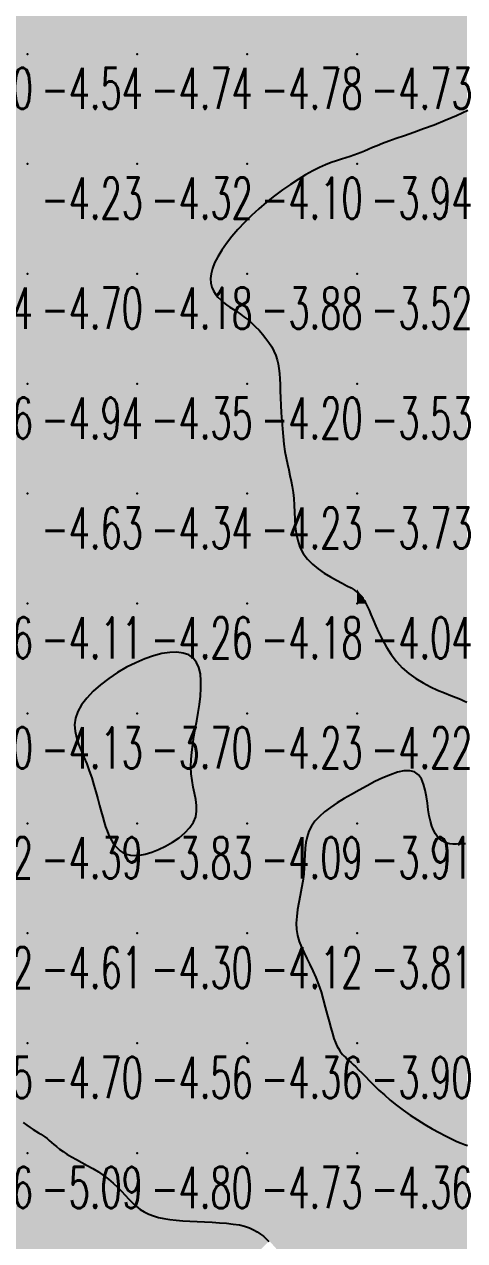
# Model space of a CAD drawing. Header units: millimetres. Extents: x 88261 to 90953, y 390274 to 392322.
# Drawn here: x 90280 to 90320, y 390549.3 to 390659.9 of the extents above; entities that cross this region are included whole.
import ezdxf
from ezdxf.enums import TextEntityAlignment as Align

# ---------------------------------------------------------------- set-up
doc = ezdxf.new("R2010")
doc.units = ezdxf.units.MM
doc.header["$LTSCALE"] = 25
for name, color, linetype in [('CN_03_00', 7, 'Continuous'), ('CN_04_00', 242, 'Continuous'), ('COTEAlt', 7, 'Continuous'), ('TN_COLORIAGE', 7, 'Continuous')]:
    doc.layers.add(name, color=color, linetype=linetype)
doc.styles.add('Simplex 1.0', font='Simplex.shx', dxfattribs={"width": 0.99, "height": 2.5})
doc.styles.get("Standard").update_dxf_attribs({"font": 'times.ttf'})

# ---------------------------------------------------------------- blocks, each defined once
blk = doc.blocks.new('COTE')
at = {"color": 0}
blk.add_point((0, 0), dxfattribs=at)
at = {"layer": 'COTEAlt'}
blk.add_attdef('ALT', text='', height=3.75, dxfattribs=at).set_placement((1.25, -1.25), align=Align.TOP_LEFT)

msp = doc.modelspace()

# ---------------------------------------------------------------- linework, layer by layer
at = {"layer": 'CN_03_00', "elevation": -4, "flags": 128}
for points in [[(90320.34, 390652.1), (90319.29, 390651.62), (90318.27, 390651.18), (90317.27, 390650.78), (90316.31, 390650.42), (90315.41, 390650.1), (90314.58, 390649.81), (90313.82, 390649.55), (90313.14, 390649.31), (90312.57, 390649.1), (90312.07, 390648.9), (90311.64, 390648.72), (90311.27, 390648.56), (90310.93, 390648.41), (90310.61, 390648.27), (90310.29, 390648.15), (90309.96, 390648.03), (90309.61, 390647.92), (90309.23, 390647.8), (90308.82, 390647.67), (90308.38, 390647.53), (90307.89, 390647.36), (90307.38, 390647.15), (90306.82, 390646.9), (90306.21, 390646.6), (90305.57, 390646.25), (90304.89, 390645.83), (90304.18, 390645.37), (90303.46, 390644.87), (90302.74, 390644.33), (90302.02, 390643.76), (90301.31, 390643.16), (90300.64, 390642.55), (90300, 390641.91), (90299.4, 390641.28), (90298.85, 390640.64), (90298.36, 390640.01), (90297.93, 390639.4), (90297.57, 390638.8), (90297.28, 390638.24), (90297.08, 390637.72), (90296.96, 390637.24), (90296.92, 390636.8), (90296.95, 390636.4), (90297.04, 390636.03), (90297.18, 390635.7), (90297.37, 390635.4), (90297.59, 390635.12), (90297.84, 390634.87), (90298.1, 390634.64), (90298.38, 390634.43), (90298.68, 390634.22), (90298.98, 390634.01), (90299.3, 390633.8), (90299.63, 390633.58), (90299.96, 390633.33), (90300.3, 390633.07), (90300.65, 390632.77), (90300.99, 390632.45), (90301.33, 390632.1), (90301.65, 390631.74), (90301.95, 390631.36), (90302.23, 390630.98), (90302.48, 390630.59), (90302.68, 390630.2), (90302.85, 390629.82), (90302.97, 390629.43), (90303.07, 390629.04), (90303.14, 390628.62), (90303.18, 390628.18), (90303.22, 390627.7), (90303.24, 390627.18), (90303.26, 390626.6), (90303.29, 390625.97), (90303.32, 390625.3), (90303.35, 390624.59), (90303.4, 390623.87), (90303.45, 390623.14), (90303.52, 390622.43), (90303.6, 390621.74), (90303.69, 390621.09), (90303.79, 390620.49), (90303.91, 390619.93), (90304.03, 390619.4), (90304.14, 390618.89), (90304.26, 390618.39), (90304.35, 390617.88), (90304.44, 390617.35), (90304.5, 390616.79), (90304.53, 390616.19), (90304.55, 390615.56), (90304.58, 390614.91), (90304.63, 390614.26), (90304.71, 390613.61), (90304.85, 390612.97), (90305.05, 390612.36), (90305.35, 390611.8), (90305.73, 390611.28), (90306.2, 390610.81), (90306.72, 390610.39), (90307.27, 390610.01), (90307.84, 390609.67), (90308.38, 390609.36), (90308.89, 390609.1), (90309.33, 390608.86), (90309.7, 390608.66), (90309.99, 390608.48), (90310.21, 390608.32), (90310.38, 390608.19), (90310.51, 390608.07), (90310.6, 390607.97), (90310.67, 390607.88), (90310.73, 390607.79), (90310.79, 390607.71), (90310.85, 390607.62), (90310.92, 390607.51), (90310.99, 390607.37), (90311.09, 390607.18), (90311.2, 390606.94), (90311.34, 390606.63), (90311.51, 390606.23), (90311.71, 390605.75), (90311.95, 390605.19), (90312.23, 390604.57), (90312.55, 390603.93), (90312.92, 390603.26), (90313.35, 390602.61), (90313.83, 390601.98), (90314.36, 390601.4), (90314.96, 390600.88), (90315.6, 390600.42), (90316.26, 390600.02), (90316.93, 390599.67), (90317.58, 390599.37), (90318.2, 390599.11), (90318.77, 390598.89), (90319.26, 390598.69), (90319.66, 390598.53), (90319.98, 390598.39), (90320.23, 390598.27)], [(90320.13, 390585.39), (90319.69, 390585.37), (90319.31, 390585.35), (90318.98, 390585.36), (90318.69, 390585.38), (90318.44, 390585.43), (90318.2, 390585.52), (90317.98, 390585.65), (90317.76, 390585.82), (90317.57, 390586.03), (90317.38, 390586.3), (90317.21, 390586.62), (90317.06, 390587), (90316.93, 390587.43), (90316.82, 390587.93), (90316.73, 390588.48), (90316.65, 390589.07), (90316.56, 390589.67), (90316.45, 390590.26), (90316.3, 390590.81), (90316.1, 390591.28), (90315.83, 390591.66), (90315.48, 390591.92), (90315.04, 390592.03), (90314.52, 390592.01), (90313.93, 390591.89), (90313.28, 390591.67), (90312.59, 390591.38), (90311.88, 390591.04), (90311.16, 390590.66), (90310.44, 390590.27), (90309.74, 390589.88), (90309.07, 390589.49), (90308.43, 390589.1), (90307.83, 390588.7), (90307.3, 390588.3), (90306.82, 390587.88), (90306.42, 390587.45), (90306.1, 390587), (90305.86, 390586.52), (90305.7, 390586.03), (90305.6, 390585.51), (90305.54, 390584.97), (90305.51, 390584.41), (90305.48, 390583.83), (90305.45, 390583.24), (90305.4, 390582.62), (90305.31, 390581.99), (90305.19, 390581.34), (90305.07, 390580.69), (90304.94, 390580.04), (90304.84, 390579.4), (90304.76, 390578.77), (90304.72, 390578.17), (90304.75, 390577.58), (90304.84, 390577.03), (90304.99, 390576.5), (90305.19, 390575.98), (90305.43, 390575.46), (90305.69, 390574.94), (90305.96, 390574.4), (90306.23, 390573.83), (90306.5, 390573.23), (90306.74, 390572.59), (90306.97, 390571.91), (90307.17, 390571.22), (90307.36, 390570.53), (90307.54, 390569.86), (90307.7, 390569.22), (90307.86, 390568.64), (90308, 390568.12), (90308.14, 390567.68), (90308.28, 390567.31), (90308.42, 390567), (90308.55, 390566.75), (90308.68, 390566.54), (90308.81, 390566.36), (90308.94, 390566.21), (90309.08, 390566.07), (90309.22, 390565.93), (90309.36, 390565.79), (90309.53, 390565.64), (90309.7, 390565.48), (90309.9, 390565.29), (90310.13, 390565.08), (90310.39, 390564.83), (90310.68, 390564.54), (90311.01, 390564.2), (90311.38, 390563.83), (90311.79, 390563.42), (90312.24, 390562.98), (90312.74, 390562.53), (90313.26, 390562.07), (90313.83, 390561.61), (90314.44, 390561.14), (90315.08, 390560.69), (90315.74, 390560.26), (90316.41, 390559.85), (90317.08, 390559.46), (90317.71, 390559.11), (90318.31, 390558.8), (90318.85, 390558.53), (90319.32, 390558.31), (90319.71, 390558.14), (90320.03, 390558.01), (90320.29, 390557.93)]]:
    msp.add_lwpolyline(points, dxfattribs=at)
msp.add_lwpolyline([(90295.57, 390587.85), (90295.65, 390588.36), (90295.65, 390588.88), (90295.58, 390589.42), (90295.47, 390589.98), (90295.35, 390590.55), (90295.23, 390591.15), (90295.15, 390591.76), (90295.12, 390592.4), (90295.14, 390593.05), (90295.2, 390593.73), (90295.29, 390594.42), (90295.41, 390595.13), (90295.53, 390595.85), (90295.66, 390596.58), (90295.79, 390597.32), (90295.9, 390598.07), (90295.99, 390598.81), (90296.04, 390599.53), (90296.04, 390600.21), (90295.99, 390600.84), (90295.86, 390601.41), (90295.65, 390601.89), (90295.34, 390602.28), (90294.94, 390602.56), (90294.44, 390602.74), (90293.85, 390602.82), (90293.2, 390602.8), (90292.49, 390602.69), (90291.73, 390602.49), (90290.93, 390602.22), (90290.11, 390601.86), (90289.28, 390601.44), (90288.46, 390600.96), (90287.66, 390600.43), (90286.91, 390599.86), (90286.24, 390599.26), (90285.65, 390598.64), (90285.17, 390598.02), (90284.83, 390597.41), (90284.62, 390596.8), (90284.55, 390596.21), (90284.59, 390595.63), (90284.71, 390595.05), (90284.9, 390594.46), (90285.14, 390593.87), (90285.39, 390593.27), (90285.65, 390592.65), (90285.88, 390592.02), (90286.1, 390591.38), (90286.31, 390590.73), (90286.49, 390590.1), (90286.66, 390589.48), (90286.82, 390588.88), (90286.97, 390588.32), (90287.11, 390587.81), (90287.24, 390587.35), (90287.37, 390586.93), (90287.5, 390586.56), (90287.64, 390586.23), (90287.78, 390585.93), (90287.93, 390585.65), (90288.09, 390585.4), (90288.27, 390585.17), (90288.48, 390584.95), (90288.7, 390584.75), (90288.97, 390584.57), (90289.27, 390584.44), (90289.62, 390584.35), (90290.01, 390584.32), (90290.47, 390584.34), (90290.98, 390584.44), (90291.56, 390584.62), (90292.19, 390584.87), (90292.83, 390585.17), (90293.46, 390585.54), (90294.05, 390585.94), (90294.59, 390586.39), (90295.03, 390586.86), (90295.37, 390587.35), (90295.57, 390587.85)], close=True, dxfattribs=at)
at = {"layer": 'CN_04_00', "elevation": -5, "flags": 128}
msp.add_lwpolyline([(90279.87, 390560.04), (90280.2, 390559.78), (90280.5, 390559.57), (90280.77, 390559.39), (90281.02, 390559.24), (90281.25, 390559.1), (90281.46, 390558.97), (90281.66, 390558.85), (90281.85, 390558.71), (90282.04, 390558.56), (90282.23, 390558.4), (90282.43, 390558.22), (90282.65, 390558.03), (90282.9, 390557.83), (90283.17, 390557.61), (90283.49, 390557.39), (90283.85, 390557.15), (90284.26, 390556.91), (90284.72, 390556.66), (90285.2, 390556.4), (90285.7, 390556.12), (90286.21, 390555.83), (90286.71, 390555.53), (90287.19, 390555.21), (90287.64, 390554.87), (90288.06, 390554.51), (90288.44, 390554.15), (90288.8, 390553.77), (90289.14, 390553.41), (90289.48, 390553.05), (90289.81, 390552.71), (90290.15, 390552.4), (90290.51, 390552.12), (90290.88, 390551.89), (90291.29, 390551.69), (90291.72, 390551.52), (90292.19, 390551.39), (90292.68, 390551.28), (90293.21, 390551.19), (90293.78, 390551.13), (90294.39, 390551.08), (90295.03, 390551.04), (90295.7, 390551.01), (90296.38, 390550.98), (90297.07, 390550.95), (90297.74, 390550.91), (90298.38, 390550.86), (90298.99, 390550.79), (90299.54, 390550.7), (90300.02, 390550.58), (90300.45, 390550.44), (90300.83, 390550.27), (90301.16, 390550.09), (90301.46, 390549.88), (90301.73, 390549.67), (90301.99, 390549.44), (90302.23, 390549.21)], dxfattribs=at)
at = {"layer": 'TN_COLORIAGE', "color": 141}
for points in [[(90270.25, 390667.24, -5), (90270.25, 390659.12, -5), (90280.25, 390667.24, -5), (90273.77, 390660.77, -5)], [(90270.25, 390557.24, -5), (90276.34, 390563.33, -5), (90280.25, 390557.24, -5), (90280.25, 390559.5, -5)], [(90281.9, 390558.89, -5.09), (90280.25, 390559.5, -5.09), (90280.25, 390557.24, -5.09)], [(90281.9, 390558.89, -5.09), (90283.28, 390557.24, -5.09), (90280.25, 390557.24, -5.09)], [(90270.25, 390547.24, -5.09), (90280.25, 390547.24, -5.09), (90280.25, 390557.24, -5.09)], [(90270.25, 390557.24, -5.09), (90270.25, 390547.24, -5.09), (90280.25, 390557.24, -5.09)], [(90280.25, 390547.24, -5), (90288.08, 390555.07, -5), (90280.25, 390557.24, -5), (90283.28, 390557.24, -5)], [(90280.25, 390547.24, -5), (90288.08, 390555.07, -5), (90290.25, 390547.24, -5), (90290.25, 390551.68, -5)], [(90293.95, 390550.95, -5.16), (90290.25, 390551.68, -5.16), (90290.25, 390547.24, -5.16)], [(90300.25, 390547.24, -5), (90300.25, 390551, -5), (90290.25, 390547.24, -5), (90293.95, 390550.95, -5)], [(90302.26, 390549.26, -5.16), (90300.25, 390551, -5.16), (90300.25, 390547.24, -5.16)]]:
    msp.add_solid(points, dxfattribs=at)
at = {"layer": 'TN_COLORIAGE', "color": 131}
for points in [[(90280.25, 390657.24, -5), (90290.25, 390657.24, -5), (90290.25, 390667.24, -5)], [(90290.18, 390667.24, -4.54), (90280.25, 390664.37, -4.54), (90290.25, 390667.24, -4.54), (90280.25, 390657.24, -4.54)], [(90290.25, 390667.24, -4.77), (90290.25, 390657.24, -4.77), (90300.25, 390667.24, -4.77)], [(90290.25, 390657.24, -4.77), (90300.25, 390657.24, -4.77), (90300.25, 390667.24, -4.77)], [(90300.25, 390667.24, -4.39), (90300.25, 390657.24, -4.39), (90310.25, 390667.24, -4.39)], [(90300.25, 390657.24, -4.39), (90310.25, 390657.24, -4.39), (90310.25, 390667.24, -4.39)], [(90310.25, 390667.24, -4.33), (90310.25, 390657.24, -4.33), (90320.25, 390667.24, -4.33)], [(90310.25, 390657.24, -4.33), (90320.25, 390657.24, -4.33), (90320.25, 390667.24, -4.33)], [(90273.77, 390660.77, -4.54), (90280.25, 390664.37, -4.54), (90270.25, 390657.24, -4.54), (90280.25, 390657.24, -4.54)], [(90270.25, 390647.24, -4.54), (90280.25, 390647.24, -4.54), (90280.25, 390657.24, -4.54)], [(90270.25, 390657.24, -4.54), (90270.25, 390647.24, -4.54), (90280.25, 390657.24, -4.54)], [(90280.25, 390647.24, -4.74), (90290.25, 390647.24, -4.74), (90290.25, 390657.24, -4.74)], [(90280.25, 390657.24, -4.74), (90280.25, 390647.24, -4.74), (90290.25, 390657.24, -4.74)], [(90290.25, 390657.24, -4.78), (90290.25, 390647.24, -4.78), (90300.25, 390657.24, -4.78)], [(90290.25, 390647.24, -4.78), (90300.25, 390647.24, -4.78), (90300.25, 390657.24, -4.78)], [(90300.25, 390657.24, -4.73), (90300.25, 390647.24, -4.73), (90310.25, 390657.24, -4.73)], [(90310.25, 390657.24, -4), (90310.25, 390647.96, -4), (90300.25, 390647.24, -4), (90306.69, 390647.24, -4)], [(90310.25, 390657.24, -4), (90310.25, 390647.96, -4), (90320.25, 390657.24, -4), (90312.09, 390649.08, -4)], [(90320.25, 390651.57, -4.25), (90312.09, 390649.08, -4.25), (90320.25, 390657.24, -4.25)], [(90270.25, 390638.45, -4.23), (90270.74, 390637.73, -4.23), (90270.25, 390647.24, -4.23), (90280.25, 390647.24, -4.23)], [(90271.44, 390637.24, -4.23), (90270.74, 390637.73, -4.23), (90280.25, 390637.24, -4.23), (90280.25, 390647.24, -4.23)], [(90280.25, 390637.24, -4.32), (90290.25, 390637.24, -4.32), (90290.25, 390647.24, -4.32)], [(90280.25, 390647.24, -4.32), (90280.25, 390637.24, -4.32), (90290.25, 390647.24, -4.32)], [(90290.25, 390647.24, -4.1), (90290.25, 390637.24, -4.1), (90300.25, 390647.24, -4.1)], [(90290.25, 390637.24, -4), (90296.14, 390637.24, -4), (90300.25, 390647.24, -4), (90300.25, 390642.7, -4)], [(90300.25, 390642.7, -4.1), (90306.69, 390647.24, -4.1), (90300.25, 390647.24, -4.1)], [(90270.25, 390627.24, -4.7), (90280.25, 390627.24, -4.7), (90280.25, 390637.24, -4.7)], [(90270.25, 390635.06, -4.7), (90271.44, 390637.24, -4.7), (90270.25, 390627.24, -4.7), (90280.25, 390637.24, -4.7)], [(90280.25, 390627.24, -4.18), (90290.25, 390627.24, -4.18), (90290.25, 390637.24, -4.18)], [(90280.25, 390637.24, -4.18), (90280.25, 390627.24, -4.18), (90290.25, 390637.24, -4.18)], [(90290.25, 390627.24, -4), (90297.66, 390634.65, -4), (90290.25, 390637.24, -4), (90296.14, 390637.24, -4)], [(90290.25, 390627.24, -4), (90297.66, 390634.65, -4), (90300.25, 390627.24, -4), (90300.25, 390633.4, -4)], [(90303.16, 390630.15, -4.2), (90300.25, 390633.4, -4.2), (90300.25, 390627.24, -4.2)], [(90303.16, 390630.15, -4.2), (90303.22, 390627.24, -4.2), (90300.25, 390627.24, -4.2)], [(90270.25, 390617.24, -4.94), (90280.25, 390617.24, -4.94), (90280.25, 390627.24, -4.94)], [(90270.25, 390627.24, -4.94), (90270.25, 390617.24, -4.94), (90280.25, 390627.24, -4.94)], [(90280.25, 390617.24, -4.35), (90290.25, 390617.24, -4.35), (90290.25, 390627.24, -4.35)], [(90280.25, 390627.24, -4.35), (90280.25, 390617.24, -4.35), (90290.25, 390627.24, -4.35)], [(90290.25, 390627.24, -4.2), (90290.25, 390617.24, -4.2), (90300.25, 390627.24, -4.2)], [(90290.25, 390617.24, -4.2), (90300.25, 390617.24, -4.2), (90300.25, 390627.24, -4.2)], [(90300.25, 390617.24, -4), (90303.53, 390620.52, -4), (90300.25, 390627.24, -4), (90303.22, 390627.24, -4)], [(90303.53, 390620.52, -4.23), (90304.8, 390617.24, -4.23), (90300.25, 390617.24, -4.23)], [(90270.25, 390607.24, -4.63), (90280.25, 390607.24, -4.63), (90280.25, 390617.24, -4.63)], [(90270.25, 390617.24, -4.63), (90270.25, 390607.24, -4.63), (90280.25, 390617.24, -4.63)], [(90280.25, 390607.24, -4.34), (90290.25, 390607.24, -4.34), (90290.25, 390617.24, -4.34)], [(90280.25, 390617.24, -4.34), (90280.25, 390607.24, -4.34), (90290.25, 390617.24, -4.34)], [(90290.25, 390617.24, -4.23), (90290.25, 390607.24, -4.23), (90300.25, 390617.24, -4.23)], [(90290.25, 390607.24, -4.23), (90300.25, 390607.24, -4.23), (90300.25, 390617.24, -4.23)], [(90300.25, 390617.24, -4), (90304.8, 390617.24, -4), (90300.25, 390607.24, -4), (90304.26, 390611.25, -4)], [(90300.25, 390607.24, -4), (90304.26, 390611.25, -4), (90310.25, 390607.24, -4), (90310.25, 390608.55, -4)], [(90310.75, 390607.74, -4.04), (90310.25, 390608.55, -4.04), (90310.25, 390607.24, -4.04)], [(90270.25, 390597.24, -4.11), (90280.25, 390597.24, -4.11), (90280.25, 390607.24, -4.11)], [(90270.25, 390607.24, -4.11), (90270.25, 390597.24, -4.11), (90280.25, 390607.24, -4.11)], [(90290.25, 390607.24, -4), (90290.25, 390602.62, -4), (90280.25, 390597.24, -4), (90283.21, 390597.24, -4)], [(90280.25, 390607.24, -4.26), (90280.25, 390597.24, -4.26), (90290.25, 390607.24, -4.26)], [(90290.25, 390607.24, -4), (90290.25, 390602.62, -4), (90300.25, 390607.24, -4), (90296.47, 390603.46, -4)], [(90300.25, 390597.24, -4), (90295.94, 390597.24, -4), (90300.25, 390607.24, -4), (90296.47, 390603.46, -4)], [(90300.25, 390607.24, -4.04), (90300.25, 390597.24, -4.04), (90310.25, 390607.24, -4.04)], [(90300.25, 390597.24, -4.04), (90310.25, 390597.24, -4.04), (90310.25, 390607.24, -4.04)], [(90310.75, 390607.74, -4.04), (90311.15, 390607.24, -4.04), (90310.25, 390607.24, -4.04)], [(90310.25, 390597.24, -4), (90313.7, 390600.69, -4), (90310.25, 390607.24, -4), (90311.15, 390607.24, -4)], [(90310.25, 390597.24, -4), (90313.7, 390600.69, -4), (90320.25, 390597.24, -4), (90320.25, 390598.41, -4)], [(90270.25, 390587.24, -4.13), (90280.25, 390587.24, -4.13), (90280.25, 390597.24, -4.13)], [(90270.25, 390597.24, -4.13), (90270.25, 390587.24, -4.13), (90280.25, 390597.24, -4.13)], [(90280.25, 390587.24, -4), (90285.87, 390592.86, -4), (90280.25, 390597.24, -4), (90283.21, 390597.24, -4)], [(90295.94, 390597.24, -4.23), (90294.53, 390591.52, -4.23), (90300.25, 390597.24, -4.23)], [(90300.25, 390597.24, -4), (90294.53, 390591.52, -4), (90300.25, 390587.24, -4), (90296.85, 390587.24, -4)], [(90300.25, 390597.24, -4.22), (90300.25, 390587.24, -4.22), (90310.25, 390597.24, -4.22)], [(90310.25, 390597.24, -4), (90310.25, 390590.21, -4), (90300.25, 390587.24, -4), (90305.13, 390587.24, -4)], [(90310.25, 390597.24, -4), (90310.25, 390590.21, -4), (90320.25, 390597.24, -4), (90316.52, 390593.51, -4)], [(90320.25, 390597.24, -4), (90316.52, 390593.51, -4), (90320.25, 390587.24, -4), (90316.58, 390587.24, -4)], [(90285.87, 390592.86, -4.39), (90287.18, 390587.24, -4.39), (90280.25, 390587.24, -4.39)], [(90270.25, 390577.65, -4.39), (90270.64, 390577.63, -4.39), (90270.25, 390587.24, -4.39), (90280.25, 390587.24, -4.39)], [(90270.84, 390577.24, -4.39), (90270.64, 390577.63, -4.39), (90280.25, 390577.24, -4.39), (90280.25, 390587.24, -4.39)], [(90280.25, 390577.24, -4), (90288.05, 390585.04, -4), (90280.25, 390587.24, -4), (90287.18, 390587.24, -4)], [(90290.25, 390577.24, -4), (90290.25, 390583.6, -4), (90300.25, 390587.24, -4), (90296.85, 390587.24, -4)], [(90290.25, 390577.24, -4.09), (90300.25, 390577.24, -4.09), (90300.25, 390587.24, -4.09)], [(90300.25, 390577.24, -4), (90305.82, 390582.81, -4), (90300.25, 390587.24, -4), (90305.13, 390587.24, -4)], [(90318.09, 390585.08, -4.05), (90316.58, 390587.24, -4.05), (90320.25, 390587.24, -4.05)], [(90320.25, 390585.54, -4.05), (90318.09, 390585.08, -4.05), (90320.25, 390587.24, -4.05)], [(90280.25, 390577.24, -4), (90288.05, 390585.04, -4), (90290.25, 390577.24, -4), (90290.25, 390583.6, -4)], [(90303.98, 390577.24, -4.12), (90305.82, 390582.81, -4.12), (90300.25, 390577.24, -4.12)], [(90270.84, 390577.24, -4.61), (90272.97, 390569.96, -4.61), (90280.25, 390577.24, -4.61)], [(90273.57, 390567.24, -4.61), (90272.97, 390569.96, -4.61), (90280.25, 390567.24, -4.61), (90280.25, 390577.24, -4.61)], [(90280.25, 390567.24, -4.3), (90290.25, 390567.24, -4.3), (90290.25, 390577.24, -4.3)], [(90280.25, 390577.24, -4.3), (90280.25, 390567.24, -4.3), (90290.25, 390577.24, -4.3)], [(90290.25, 390577.24, -4.12), (90290.25, 390567.24, -4.12), (90300.25, 390577.24, -4.12)], [(90290.25, 390567.24, -4.12), (90300.25, 390567.24, -4.12), (90300.25, 390577.24, -4.12)], [(90300.25, 390567.24, -4), (90306.74, 390573.73, -4), (90300.25, 390577.24, -4), (90303.98, 390577.24, -4)], [(90306.74, 390573.73, -4.36), (90308.06, 390567.24, -4.36), (90300.25, 390567.24, -4.36)], [(90273.57, 390567.24, -4.7), (90276.34, 390563.33, -4.7), (90280.25, 390567.24, -4.7)], [(90280.25, 390559.5, -4.7), (90276.34, 390563.33, -4.7), (90280.25, 390567.24, -4.7)], [(90280.25, 390559.5, -4.56), (90281.9, 390558.89, -4.56), (90280.25, 390567.24, -4.56), (90290.25, 390567.24, -4.56)], [(90283.28, 390557.24, -4.56), (90281.9, 390558.89, -4.56), (90290.25, 390557.24, -4.56), (90290.25, 390567.24, -4.56)], [(90290.25, 390567.24, -4.36), (90290.25, 390557.24, -4.36), (90300.25, 390567.24, -4.36)], [(90290.25, 390557.24, -4.36), (90300.25, 390557.24, -4.36), (90300.25, 390567.24, -4.36)], [(90300.25, 390557.24, -4), (90309.04, 390566.03, -4), (90300.25, 390567.24, -4), (90308.06, 390567.24, -4)], [(90300.25, 390557.24, -4), (90309.04, 390566.03, -4), (90310.25, 390557.24, -4), (90310.25, 390565.04, -4)], [(90314.03, 390561.02, -4.36), (90310.25, 390565.04, -4.36), (90310.25, 390557.24, -4.36)], [(90310.25, 390557.24, -4), (90314.03, 390561.02, -4), (90320.25, 390557.24, -4), (90320.25, 390557.73, -4)], [(90283.28, 390557.24, -4.8), (90288.08, 390555.07, -4.8), (90290.25, 390557.24, -4.8)], [(90290.25, 390551.68, -4.8), (90288.08, 390555.07, -4.8), (90290.25, 390557.24, -4.8)], [(90290.25, 390551.68, -4.73), (90293.95, 390550.95, -4.73), (90290.25, 390557.24, -4.73), (90300.25, 390557.24, -4.73)], [(90293.95, 390550.95, -4.73), (90300.25, 390551, -4.73), (90300.25, 390557.24, -4.73)], [(90300.25, 390551, -4.36), (90302.26, 390549.26, -4.36), (90300.25, 390557.24, -4.36), (90310.25, 390557.24, -4.36)], [(90304.07, 390547.24, -4.36), (90302.26, 390549.26, -4.36), (90310.25, 390547.24, -4.36), (90310.25, 390557.24, -4.36)], [(90310.25, 390557.24, -4.03), (90310.25, 390547.24, -4.03), (90320.25, 390557.24, -4.03)], [(90310.25, 390547.24, -4.03), (90320.25, 390547.24, -4.03), (90320.25, 390557.24, -4.03)]]:
    msp.add_solid(points, dxfattribs=at)
at = {"layer": 'TN_COLORIAGE', "color": 121}
for points in [[(90312.09, 390649.08, -3.81), (90320.25, 390651.57, -3.81), (90310.25, 390647.24, -3.81), (90320.25, 390647.24, -3.81)], [(90312.09, 390649.08, -3.94), (90310.25, 390647.96, -3.94), (90310.25, 390647.24, -3.94)], [(90306.69, 390647.24, -3.88), (90300.25, 390642.7, -3.88), (90310.25, 390647.24, -3.88), (90300.25, 390637.24, -3.88)], [(90300.25, 390637.24, -3.94), (90310.25, 390637.24, -3.94), (90310.25, 390647.24, -3.94)], [(90306.69, 390647.24, -3.94), (90310.25, 390647.96, -3.94), (90310.25, 390647.24, -3.94)], [(90310.25, 390647.24, -3.81), (90310.25, 390637.24, -3.81), (90320.25, 390647.24, -3.81)], [(90310.25, 390637.24, -3.81), (90320.25, 390637.24, -3.81), (90320.25, 390647.24, -3.81)], [(90300.25, 390642.7, -3.88), (90296.14, 390637.24, -3.88), (90300.25, 390637.24, -3.88)], [(90296.14, 390637.24, -3.88), (90297.66, 390634.65, -3.88), (90300.25, 390637.24, -3.88)], [(90300.25, 390633.4, -3.88), (90297.66, 390634.65, -3.88), (90300.25, 390637.24, -3.88)], [(90300.25, 390633.4, -3.52), (90303.16, 390630.15, -3.52), (90300.25, 390637.24, -3.52), (90310.25, 390637.24, -3.52)], [(90303.22, 390627.24, -3.52), (90303.16, 390630.15, -3.52), (90310.25, 390627.24, -3.52), (90310.25, 390637.24, -3.52)], [(90310.25, 390637.24, -3.49), (90310.25, 390627.24, -3.49), (90320.25, 390637.24, -3.49)], [(90310.25, 390627.24, -3.49), (90320.25, 390627.24, -3.49), (90320.25, 390637.24, -3.49)], [(90303.22, 390627.24, -3.53), (90303.53, 390620.52, -3.53), (90310.25, 390627.24, -3.53)], [(90304.8, 390617.24, -3.53), (90303.53, 390620.52, -3.53), (90310.25, 390617.24, -3.53), (90310.25, 390627.24, -3.53)], [(90310.25, 390627.24, -3.14), (90310.25, 390617.24, -3.14), (90320.25, 390627.24, -3.14)], [(90310.25, 390617.24, -3.14), (90320.25, 390617.24, -3.14), (90320.25, 390627.24, -3.14)], [(90304.26, 390611.25, -3.73), (90304.8, 390617.24, -3.73), (90310.25, 390617.24, -3.73)], [(90310.25, 390608.55, -3.73), (90304.26, 390611.25, -3.73), (90310.25, 390617.24, -3.73)], [(90310.25, 390608.55, -3.22), (90310.75, 390607.74, -3.22), (90310.25, 390617.24, -3.22), (90320.25, 390617.24, -3.22)], [(90311.15, 390607.24, -3.22), (90310.75, 390607.74, -3.22), (90320.25, 390607.24, -3.22), (90320.25, 390617.24, -3.22)], [(90311.15, 390607.24, -3.59), (90313.7, 390600.69, -3.59), (90320.25, 390607.24, -3.59)], [(90320.25, 390598.41, -3.59), (90313.7, 390600.69, -3.59), (90320.25, 390607.24, -3.59)], [(90296.47, 390603.46, -3.7), (90290.25, 390602.62, -3.7), (90290.25, 390597.24, -3.7)], [(90296.47, 390603.46, -3.7), (90295.94, 390597.24, -3.7), (90290.25, 390597.24, -3.7)], [(90283.21, 390597.24, -3.7), (90290.25, 390602.62, -3.7), (90290.25, 390597.24, -3.7)], [(90283.21, 390597.24, -3.7), (90285.87, 390592.86, -3.7), (90290.25, 390597.24, -3.7)], [(90287.18, 390587.24, -3.7), (90285.87, 390592.86, -3.7), (90290.25, 390587.24, -3.7), (90290.25, 390597.24, -3.7)], [(90294.53, 390591.52, -3.7), (90295.94, 390597.24, -3.7), (90290.25, 390587.24, -3.7), (90290.25, 390597.24, -3.7)], [(90316.52, 390593.51, -3.91), (90310.25, 390590.21, -3.91), (90310.25, 390587.24, -3.91)], [(90316.58, 390587.24, -3.91), (90316.52, 390593.51, -3.91), (90310.25, 390587.24, -3.91)], [(90296.85, 390587.24, -3.83), (90294.53, 390591.52, -3.83), (90290.25, 390587.24, -3.83)], [(90305.13, 390587.24, -3.91), (90310.25, 390590.21, -3.91), (90310.25, 390587.24, -3.91)], [(90287.18, 390587.24, -3.83), (90288.05, 390585.04, -3.83), (90290.25, 390587.24, -3.83)], [(90290.25, 390583.6, -3.83), (90288.05, 390585.04, -3.83), (90290.25, 390587.24, -3.83)], [(90296.85, 390587.24, -3.83), (90290.25, 390583.6, -3.83), (90290.25, 390587.24, -3.83)], [(90305.82, 390582.81, -3.81), (90303.98, 390577.24, -3.81), (90310.25, 390587.24, -3.81), (90310.25, 390577.24, -3.81)], [(90305.13, 390587.24, -3.91), (90305.82, 390582.81, -3.91), (90310.25, 390587.24, -3.91)], [(90316.58, 390587.24, -3.81), (90318.09, 390585.08, -3.81), (90310.25, 390587.24, -3.81), (90310.25, 390577.24, -3.81)], [(90318.09, 390585.08, -3.74), (90320.25, 390585.54, -3.74), (90310.25, 390577.24, -3.74), (90320.25, 390577.24, -3.74)], [(90303.98, 390577.24, -3.81), (90306.74, 390573.73, -3.81), (90310.25, 390577.24, -3.81)], [(90308.06, 390567.24, -3.81), (90306.74, 390573.73, -3.81), (90310.25, 390567.24, -3.81), (90310.25, 390577.24, -3.81)], [(90310.25, 390577.24, -3.74), (90310.25, 390567.24, -3.74), (90320.25, 390577.24, -3.74)], [(90310.25, 390567.24, -3.74), (90320.25, 390567.24, -3.74), (90320.25, 390577.24, -3.74)], [(90308.06, 390567.24, -3.9), (90309.04, 390566.03, -3.9), (90310.25, 390567.24, -3.9)], [(90310.25, 390565.04, -3.9), (90309.04, 390566.03, -3.9), (90310.25, 390567.24, -3.9)], [(90310.25, 390565.04, -3.41), (90314.03, 390561.02, -3.41), (90310.25, 390567.24, -3.41), (90320.25, 390567.24, -3.41)], [(90320.25, 390557.73, -3.41), (90314.03, 390561.02, -3.41), (90320.25, 390567.24, -3.41)]]:
    msp.add_solid(points, dxfattribs=at)

# ---------------------------------------------------------------- block references
at = {"layer": 'COTEAlt'}
ref = msp.add_blockref('COTE', (90270.25, 390657.24), dxfattribs=at)
ref.add_attrib('ALT', '-4.90', dxfattribs={"height": 3.75, "style": 'Simplex 1.0', "width": 0.6}).set_placement((90271.5, 390655.99), align=Align.TOP_LEFT)
ref = msp.add_blockref('COTE', (90280.25, 390657.24), dxfattribs=at)
ref.add_attrib('ALT', '-4.54', dxfattribs={"height": 3.75, "style": 'Simplex 1.0', "width": 0.6}).set_placement((90281.5, 390655.99), align=Align.TOP_LEFT)
ref = msp.add_blockref('COTE', (90290.25, 390657.24), dxfattribs=at)
ref.add_attrib('ALT', '-4.74', dxfattribs={"height": 3.75, "style": 'Simplex 1.0', "width": 0.6}).set_placement((90291.5, 390655.99), align=Align.TOP_LEFT)
ref = msp.add_blockref('COTE', (90300.25, 390657.24), dxfattribs=at)
ref.add_attrib('ALT', '-4.78', dxfattribs={"height": 3.75, "style": 'Simplex 1.0', "width": 0.6}).set_placement((90301.5, 390655.99), align=Align.TOP_LEFT)
ref = msp.add_blockref('COTE', (90310.25, 390657.24), dxfattribs=at)
ref.add_attrib('ALT', '-4.73', dxfattribs={"height": 3.75, "style": 'Simplex 1.0', "width": 0.6}).set_placement((90311.5, 390655.99), align=Align.TOP_LEFT)
ref = msp.add_blockref('COTE', (90280.25, 390647.24), dxfattribs=at)
ref.add_attrib('ALT', '-4.23', dxfattribs={"height": 3.75, "style": 'Simplex 1.0', "width": 0.6}).set_placement((90281.5, 390645.99), align=Align.TOP_LEFT)
ref = msp.add_blockref('COTE', (90290.25, 390647.24), dxfattribs=at)
ref.add_attrib('ALT', '-4.32', dxfattribs={"height": 3.75, "style": 'Simplex 1.0', "width": 0.6}).set_placement((90291.5, 390645.99), align=Align.TOP_LEFT)
ref = msp.add_blockref('COTE', (90300.25, 390647.24), dxfattribs=at)
ref.add_attrib('ALT', '-4.10', dxfattribs={"height": 3.75, "style": 'Simplex 1.0', "width": 0.6}).set_placement((90301.5, 390645.99), align=Align.TOP_LEFT)
ref = msp.add_blockref('COTE', (90310.25, 390647.24), dxfattribs=at)
ref.add_attrib('ALT', '-3.94', dxfattribs={"height": 3.75, "style": 'Simplex 1.0', "width": 0.6}).set_placement((90311.5, 390645.99), align=Align.TOP_LEFT)
ref = msp.add_blockref('COTE', (90270.25, 390637.24), dxfattribs=at)
ref.add_attrib('ALT', '-5.04', dxfattribs={"height": 3.75, "style": 'Simplex 1.0', "width": 0.6}).set_placement((90271.5, 390635.99), align=Align.TOP_LEFT)
ref = msp.add_blockref('COTE', (90280.25, 390637.24), dxfattribs=at)
ref.add_attrib('ALT', '-4.70', dxfattribs={"height": 3.75, "style": 'Simplex 1.0', "width": 0.6}).set_placement((90281.5, 390635.99), align=Align.TOP_LEFT)
ref = msp.add_blockref('COTE', (90290.25, 390637.24), dxfattribs=at)
ref.add_attrib('ALT', '-4.18', dxfattribs={"height": 3.75, "style": 'Simplex 1.0', "width": 0.6}).set_placement((90291.5, 390635.99), align=Align.TOP_LEFT)
ref = msp.add_blockref('COTE', (90300.25, 390637.24), dxfattribs=at)
ref.add_attrib('ALT', '-3.88', dxfattribs={"height": 3.75, "style": 'Simplex 1.0', "width": 0.6}).set_placement((90301.5, 390635.99), align=Align.TOP_LEFT)
ref = msp.add_blockref('COTE', (90310.25, 390637.24), dxfattribs=at)
ref.add_attrib('ALT', '-3.52', dxfattribs={"height": 3.75, "style": 'Simplex 1.0', "width": 0.6}).set_placement((90311.5, 390635.99), align=Align.TOP_LEFT)
ref = msp.add_blockref('COTE', (90270.25, 390627.24), dxfattribs=at)
ref.add_attrib('ALT', '-4.86', dxfattribs={"height": 3.75, "style": 'Simplex 1.0', "width": 0.6}).set_placement((90271.5, 390625.99), align=Align.TOP_LEFT)
ref = msp.add_blockref('COTE', (90280.25, 390627.24), dxfattribs=at)
ref.add_attrib('ALT', '-4.94', dxfattribs={"height": 3.75, "style": 'Simplex 1.0', "width": 0.6}).set_placement((90281.5, 390625.99), align=Align.TOP_LEFT)
ref = msp.add_blockref('COTE', (90290.25, 390627.24), dxfattribs=at)
ref.add_attrib('ALT', '-4.35', dxfattribs={"height": 3.75, "style": 'Simplex 1.0', "width": 0.6}).set_placement((90291.5, 390625.99), align=Align.TOP_LEFT)
ref = msp.add_blockref('COTE', (90300.25, 390627.24), dxfattribs=at)
ref.add_attrib('ALT', '-4.20', dxfattribs={"height": 3.75, "style": 'Simplex 1.0', "width": 0.6}).set_placement((90301.5, 390625.99), align=Align.TOP_LEFT)
ref = msp.add_blockref('COTE', (90310.25, 390627.24), dxfattribs=at)
ref.add_attrib('ALT', '-3.53', dxfattribs={"height": 3.75, "style": 'Simplex 1.0', "width": 0.6}).set_placement((90311.5, 390625.99), align=Align.TOP_LEFT)
ref = msp.add_blockref('COTE', (90280.25, 390617.24), dxfattribs=at)
ref.add_attrib('ALT', '-4.63', dxfattribs={"height": 3.75, "style": 'Simplex 1.0', "width": 0.6}).set_placement((90281.5, 390615.99), align=Align.TOP_LEFT)
ref = msp.add_blockref('COTE', (90290.25, 390617.24), dxfattribs=at)
ref.add_attrib('ALT', '-4.34', dxfattribs={"height": 3.75, "style": 'Simplex 1.0', "width": 0.6}).set_placement((90291.5, 390615.99), align=Align.TOP_LEFT)
ref = msp.add_blockref('COTE', (90300.25, 390617.24), dxfattribs=at)
ref.add_attrib('ALT', '-4.23', dxfattribs={"height": 3.75, "style": 'Simplex 1.0', "width": 0.6}).set_placement((90301.5, 390615.99), align=Align.TOP_LEFT)
ref = msp.add_blockref('COTE', (90310.25, 390617.24), dxfattribs=at)
ref.add_attrib('ALT', '-3.73', dxfattribs={"height": 3.75, "style": 'Simplex 1.0', "width": 0.6}).set_placement((90311.5, 390615.99), align=Align.TOP_LEFT)
ref = msp.add_blockref('COTE', (90270.25, 390607.24), dxfattribs=at)
ref.add_attrib('ALT', '-4.06', dxfattribs={"height": 3.75, "style": 'Simplex 1.0', "width": 0.6}).set_placement((90271.5, 390605.99), align=Align.TOP_LEFT)
ref = msp.add_blockref('COTE', (90280.25, 390607.24), dxfattribs=at)
ref.add_attrib('ALT', '-4.11', dxfattribs={"height": 3.75, "style": 'Simplex 1.0', "width": 0.6}).set_placement((90281.5, 390605.99), align=Align.TOP_LEFT)
ref = msp.add_blockref('COTE', (90290.25, 390607.24), dxfattribs=at)
ref.add_attrib('ALT', '-4.26', dxfattribs={"height": 3.75, "style": 'Simplex 1.0', "width": 0.6}).set_placement((90291.5, 390605.99), align=Align.TOP_LEFT)
ref = msp.add_blockref('COTE', (90300.25, 390607.24), dxfattribs=at)
ref.add_attrib('ALT', '-4.18', dxfattribs={"height": 3.75, "style": 'Simplex 1.0', "width": 0.6}).set_placement((90301.5, 390605.99), align=Align.TOP_LEFT)
ref = msp.add_blockref('COTE', (90310.25, 390607.24), dxfattribs=at)
ref.add_attrib('ALT', '-4.04', dxfattribs={"height": 3.75, "style": 'Simplex 1.0', "width": 0.6}).set_placement((90311.5, 390605.99), align=Align.TOP_LEFT)
ref = msp.add_blockref('COTE', (90270.25, 390597.24), dxfattribs=at)
ref.add_attrib('ALT', '-4.10', dxfattribs={"height": 3.75, "style": 'Simplex 1.0', "width": 0.6}).set_placement((90271.5, 390595.99), align=Align.TOP_LEFT)
ref = msp.add_blockref('COTE', (90280.25, 390597.24), dxfattribs=at)
ref.add_attrib('ALT', '-4.13', dxfattribs={"height": 3.75, "style": 'Simplex 1.0', "width": 0.6}).set_placement((90281.5, 390595.99), align=Align.TOP_LEFT)
ref = msp.add_blockref('COTE', (90290.25, 390597.24), dxfattribs=at)
ref.add_attrib('ALT', '-3.70', dxfattribs={"height": 3.75, "style": 'Simplex 1.0', "width": 0.6}).set_placement((90291.5, 390595.99), align=Align.TOP_LEFT)
ref = msp.add_blockref('COTE', (90300.25, 390597.24), dxfattribs=at)
ref.add_attrib('ALT', '-4.23', dxfattribs={"height": 3.75, "style": 'Simplex 1.0', "width": 0.6}).set_placement((90301.5, 390595.99), align=Align.TOP_LEFT)
ref = msp.add_blockref('COTE', (90310.25, 390597.24), dxfattribs=at)
ref.add_attrib('ALT', '-4.22', dxfattribs={"height": 3.75, "style": 'Simplex 1.0', "width": 0.6}).set_placement((90311.5, 390595.99), align=Align.TOP_LEFT)
ref = msp.add_blockref('COTE', (90270.25, 390587.24), dxfattribs=at)
ref.add_attrib('ALT', '-4.42', dxfattribs={"height": 3.75, "style": 'Simplex 1.0', "width": 0.6}).set_placement((90271.5, 390585.99), align=Align.TOP_LEFT)
ref = msp.add_blockref('COTE', (90280.25, 390587.24), dxfattribs=at)
ref.add_attrib('ALT', '-4.39', dxfattribs={"height": 3.75, "style": 'Simplex 1.0', "width": 0.6}).set_placement((90281.5, 390585.99), align=Align.TOP_LEFT)
ref = msp.add_blockref('COTE', (90290.25, 390587.24), dxfattribs=at)
ref.add_attrib('ALT', '-3.83', dxfattribs={"height": 3.75, "style": 'Simplex 1.0', "width": 0.6}).set_placement((90291.5, 390585.99), align=Align.TOP_LEFT)
ref = msp.add_blockref('COTE', (90300.25, 390587.24), dxfattribs=at)
ref.add_attrib('ALT', '-4.09', dxfattribs={"height": 3.75, "style": 'Simplex 1.0', "width": 0.6}).set_placement((90301.5, 390585.99), align=Align.TOP_LEFT)
ref = msp.add_blockref('COTE', (90310.25, 390587.24), dxfattribs=at)
ref.add_attrib('ALT', '-3.91', dxfattribs={"height": 3.75, "style": 'Simplex 1.0', "width": 0.6}).set_placement((90311.5, 390585.99), align=Align.TOP_LEFT)
ref = msp.add_blockref('COTE', (90270.25, 390577.24), dxfattribs=at)
ref.add_attrib('ALT', '-5.02', dxfattribs={"height": 3.75, "style": 'Simplex 1.0', "width": 0.6}).set_placement((90271.5, 390575.99), align=Align.TOP_LEFT)
ref = msp.add_blockref('COTE', (90280.25, 390577.24), dxfattribs=at)
ref.add_attrib('ALT', '-4.61', dxfattribs={"height": 3.75, "style": 'Simplex 1.0', "width": 0.6}).set_placement((90281.5, 390575.99), align=Align.TOP_LEFT)
ref = msp.add_blockref('COTE', (90290.25, 390577.24), dxfattribs=at)
ref.add_attrib('ALT', '-4.30', dxfattribs={"height": 3.75, "style": 'Simplex 1.0', "width": 0.6}).set_placement((90291.5, 390575.99), align=Align.TOP_LEFT)
ref = msp.add_blockref('COTE', (90300.25, 390577.24), dxfattribs=at)
ref.add_attrib('ALT', '-4.12', dxfattribs={"height": 3.75, "style": 'Simplex 1.0', "width": 0.6}).set_placement((90301.5, 390575.99), align=Align.TOP_LEFT)
ref = msp.add_blockref('COTE', (90310.25, 390577.24), dxfattribs=at)
ref.add_attrib('ALT', '-3.81', dxfattribs={"height": 3.75, "style": 'Simplex 1.0', "width": 0.6}).set_placement((90311.5, 390575.99), align=Align.TOP_LEFT)
ref = msp.add_blockref('COTE', (90270.25, 390567.24), dxfattribs=at)
ref.add_attrib('ALT', '-5.15', dxfattribs={"height": 3.75, "style": 'Simplex 1.0', "width": 0.6}).set_placement((90271.5, 390565.99), align=Align.TOP_LEFT)
ref = msp.add_blockref('COTE', (90280.25, 390567.24), dxfattribs=at)
ref.add_attrib('ALT', '-4.70', dxfattribs={"height": 3.75, "style": 'Simplex 1.0', "width": 0.6}).set_placement((90281.5, 390565.99), align=Align.TOP_LEFT)
ref = msp.add_blockref('COTE', (90290.25, 390567.24), dxfattribs=at)
ref.add_attrib('ALT', '-4.56', dxfattribs={"height": 3.75, "style": 'Simplex 1.0', "width": 0.6}).set_placement((90291.5, 390565.99), align=Align.TOP_LEFT)
ref = msp.add_blockref('COTE', (90300.25, 390567.24), dxfattribs=at)
ref.add_attrib('ALT', '-4.36', dxfattribs={"height": 3.75, "style": 'Simplex 1.0', "width": 0.6}).set_placement((90301.5, 390565.99), align=Align.TOP_LEFT)
ref = msp.add_blockref('COTE', (90310.25, 390567.24), dxfattribs=at)
ref.add_attrib('ALT', '-3.90', dxfattribs={"height": 3.75, "style": 'Simplex 1.0', "width": 0.6}).set_placement((90311.5, 390565.99), align=Align.TOP_LEFT)
ref = msp.add_blockref('COTE', (90270.25, 390557.24), dxfattribs=at)
ref.add_attrib('ALT', '-5.46', dxfattribs={"height": 3.75, "style": 'Simplex 1.0', "width": 0.6}).set_placement((90271.5, 390555.99), align=Align.TOP_LEFT)
ref = msp.add_blockref('COTE', (90280.25, 390557.24), dxfattribs=at)
ref.add_attrib('ALT', '-5.09', dxfattribs={"height": 3.75, "style": 'Simplex 1.0', "width": 0.6}).set_placement((90281.5, 390555.99), align=Align.TOP_LEFT)
ref = msp.add_blockref('COTE', (90290.25, 390557.24), dxfattribs=at)
ref.add_attrib('ALT', '-4.80', dxfattribs={"height": 3.75, "style": 'Simplex 1.0', "width": 0.6}).set_placement((90291.5, 390555.99), align=Align.TOP_LEFT)
ref = msp.add_blockref('COTE', (90300.25, 390557.24), dxfattribs=at)
ref.add_attrib('ALT', '-4.73', dxfattribs={"height": 3.75, "style": 'Simplex 1.0', "width": 0.6}).set_placement((90301.5, 390555.99), align=Align.TOP_LEFT)
ref = msp.add_blockref('COTE', (90310.25, 390557.24), dxfattribs=at)
ref.add_attrib('ALT', '-4.36', dxfattribs={"height": 3.75, "style": 'Simplex 1.0', "width": 0.6}).set_placement((90311.5, 390555.99), align=Align.TOP_LEFT)

doc.saveas('drawing.dxf')
